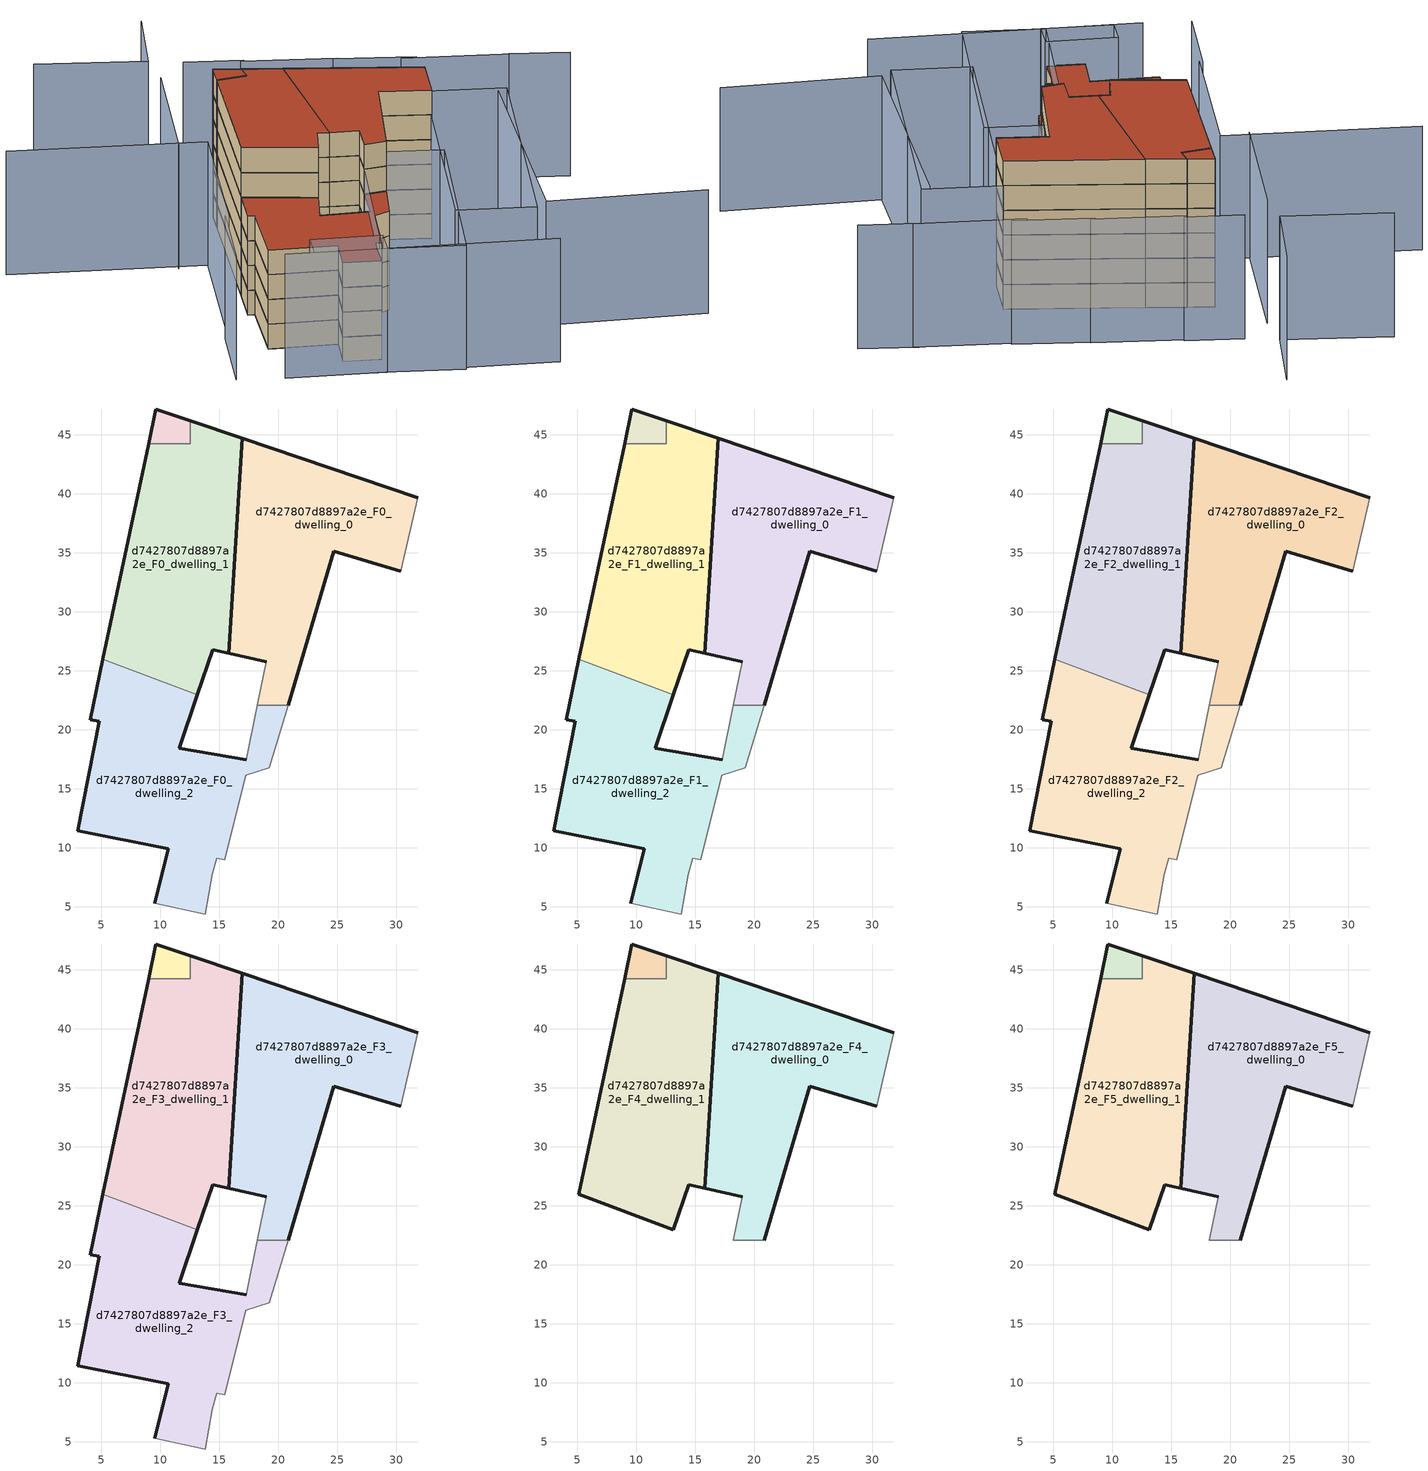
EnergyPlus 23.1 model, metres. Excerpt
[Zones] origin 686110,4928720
d7427807d8897a2e_F0_dwelling_0
 floor ground (EU_floor_Construction): 20.81,22.1 24.67,35.12 30.38,33.43 31.82,39.67 16.92,44.72 15.8,26.49 18.96,25.77 18.21,22.1 z0
 wall outside (EU_wall_Construction): 30.38,33.43 24.67,35.12 20.81,22.1 / 18.96,25.77 15.8,26.49 16.92,44.72 31.82,39.67 z0:3
 wall adiabatic (EU_wall_Construction): 18.21,22.1 18.96,25.77 / 31.82,39.67 30.38,33.43 z0:3
 wall to d7427807d8897a2e_F0_dwelling_2 (EU_wall_Construction): 20.81,22.1 18.21,22.1 z0:3
d7427807d8897a2e_F0_dwelling_1
 floor ground (EU_floor_Construction): 15.8,26.49 16.92,44.72 12.55,46.2 12.55,44.27 9,44.27 5.12,25.96 13.14,22.98 14.42,26.8 z0
 wall outside (EU_wall_Construction): 5.12,25.96 9,44.27 / 12.55,46.2 16.92,44.72 15.8,26.49 14.42,26.8 13.14,22.98 z0:3
 wall to d7427807d8897a2e_F0_dwelling_2 (EU_wall_Construction): 13.14,22.98 5.12,25.96 z0:3
 wall to d7427807d8897a2e_F0_circulation (EU_wall_Construction): 9,44.27 12.55,44.27 12.55,46.2 z0:3
d7427807d8897a2e_F0_dwelling_2
 floor ground (EU_floor_Construction): 13.79,4.39 14.39,7.75 14.79,9.13 15.45,8.98 17.24,16.14 19.24,16.78 20.81,22.1 18.21,22.1 17.26,17.48 11.61,18.42 13.14,22.98 5.12,25.96 4.04,20.87 4.81,20.72 2.98,11.44 10.68,9.94 9.52,5.32 z0
 wall outside (EU_wall_Construction): 13.14,22.98 11.61,18.42 17.26,17.48 / 9.52,5.32 10.68,9.94 2.98,11.44 4.81,20.72 4.04,20.87 5.12,25.96 z0:3
 wall adiabatic (EU_wall_Construction): 17.26,17.48 18.21,22.1 / 20.81,22.1 19.24,16.78 17.24,16.14 15.45,8.98 14.79,9.13 14.39,7.75 13.79,4.39 9.52,5.32 z0:3
d7427807d8897a2e_F0_circulation
 floor ground (EU_floor_Construction): 12.55,44.27 12.55,46.2 9.62,47.19 9,44.27 z0
 wall outside (EU_wall_Construction): 9,44.27 9.62,47.19 12.55,46.2 z0:3
d7427807d8897a2e_F1_dwelling_0
 floor to d7427807d8897a2e_F0_dwelling_0 (EU_floor_Construction): 20.81,22.1 24.67,35.12 30.38,33.43 31.82,39.67 16.92,44.72 15.79,26.49 18.96,25.77 18.21,22.1 z3
 wall outside (EU_wall_Construction): 30.38,33.43 24.67,35.12 20.81,22.1 / 18.96,25.77 15.8,26.49 16.92,44.72 31.82,39.67 z3:6
 wall adiabatic (EU_wall_Construction): 18.21,22.1 18.96,25.77 / 31.82,39.67 30.38,33.43 z3:6
 wall to d7427807d8897a2e_F1_dwelling_2 (EU_wall_Construction): 20.81,22.1 18.21,22.1 z3:6
d7427807d8897a2e_F1_dwelling_1
 floor to d7427807d8897a2e_F0_dwelling_1 (EU_floor_Construction): 15.79,26.49 16.92,44.72 12.55,46.2 12.55,44.27 9,44.27 5.12,25.96 13.14,22.98 14.42,26.8 z3
 wall outside (EU_wall_Construction): 5.12,25.96 9,44.27 / 12.55,46.2 16.92,44.72 15.8,26.49 14.42,26.8 13.14,22.98 z3:6
 wall to d7427807d8897a2e_F1_dwelling_2 (EU_wall_Construction): 13.14,22.98 5.12,25.96 z3:6
 wall to d7427807d8897a2e_F1_circulation (EU_wall_Construction): 9,44.27 12.55,44.27 12.55,46.2 z3:6
d7427807d8897a2e_F1_dwelling_2
 floor to d7427807d8897a2e_F0_dwelling_2 (EU_floor_Construction): 13.79,4.39 14.39,7.75 14.79,9.13 15.45,8.98 17.24,16.14 19.24,16.78 20.81,22.1 18.21,22.1 17.26,17.48 11.61,18.42 13.14,22.98 5.12,25.96 4.04,20.87 4.81,20.72 2.98,11.44 10.68,9.94 9.52,5.32 z3
 wall outside (EU_wall_Construction): 13.14,22.98 11.61,18.42 17.26,17.48 / 9.52,5.32 10.68,9.94 2.98,11.44 4.81,20.72 4.04,20.87 5.12,25.96 z3:6
 wall adiabatic (EU_wall_Construction): 17.26,17.48 18.21,22.1 / 20.81,22.1 19.24,16.78 17.24,16.14 15.45,8.98 14.79,9.13 14.39,7.75 13.79,4.39 9.52,5.32 z3:6
d7427807d8897a2e_F1_circulation
 floor to d7427807d8897a2e_F0_circulation (EU_floor_Construction): 12.55,44.27 12.55,46.2 9.62,47.19 9,44.27 z3
 wall outside (EU_wall_Construction): 9,44.27 9.62,47.19 12.55,46.2 z3:6
d7427807d8897a2e_F2_dwelling_0
 floor to d7427807d8897a2e_F1_dwelling_0 (EU_floor_Construction): 20.81,22.1 24.67,35.12 30.38,33.43 31.82,39.67 16.92,44.72 15.79,26.49 18.96,25.77 18.21,22.1 z6
 wall outside (EU_wall_Construction): 30.38,33.43 24.67,35.12 20.81,22.1 / 18.96,25.77 15.8,26.49 16.92,44.72 31.82,39.67 z6:9
 wall adiabatic (EU_wall_Construction): 18.21,22.1 18.96,25.77 / 31.82,39.67 30.38,33.43 z6:9
 wall to d7427807d8897a2e_F2_dwelling_2 (EU_wall_Construction): 20.81,22.1 18.21,22.1 z6:9
d7427807d8897a2e_F2_dwelling_1
 floor to d7427807d8897a2e_F1_dwelling_1 (EU_floor_Construction): 15.79,26.49 16.92,44.72 12.55,46.2 12.55,44.27 9,44.27 5.12,25.96 13.14,22.98 14.42,26.8 z6
 wall outside (EU_wall_Construction): 5.12,25.96 9,44.27 / 12.55,46.2 16.92,44.72 15.8,26.49 14.42,26.8 13.14,22.98 z6:9
 wall to d7427807d8897a2e_F2_dwelling_2 (EU_wall_Construction): 13.14,22.98 5.12,25.96 z6:9
 wall to d7427807d8897a2e_F2_circulation (EU_wall_Construction): 9,44.27 12.55,44.27 12.55,46.2 z6:9
d7427807d8897a2e_F2_dwelling_2
 floor to d7427807d8897a2e_F1_dwelling_2 (EU_floor_Construction): 13.79,4.39 14.39,7.75 14.79,9.13 15.45,8.98 17.24,16.14 19.24,16.78 20.81,22.1 18.21,22.1 17.26,17.48 11.61,18.42 13.14,22.98 5.12,25.96 4.04,20.87 4.81,20.72 2.98,11.44 10.68,9.94 9.52,5.32 z6
 wall outside (EU_wall_Construction): 13.14,22.98 11.61,18.42 17.26,17.48 / 9.52,5.32 10.68,9.94 2.98,11.44 4.81,20.72 4.04,20.87 5.12,25.96 z6:9
 wall adiabatic (EU_wall_Construction): 17.26,17.48 18.21,22.1 / 20.81,22.1 19.24,16.78 17.24,16.14 15.45,8.98 14.79,9.13 14.39,7.75 13.79,4.39 9.52,5.32 z6:9
d7427807d8897a2e_F2_circulation
 floor to d7427807d8897a2e_F1_circulation (EU_floor_Construction): 12.55,44.27 12.55,46.2 9.62,47.19 9,44.27 z6
 wall outside (EU_wall_Construction): 9,44.27 9.62,47.19 12.55,46.2 z6:9
d7427807d8897a2e_F3_dwelling_0
 floor to d7427807d8897a2e_F2_dwelling_0 (EU_floor_Construction): 20.81,22.1 24.67,35.12 30.38,33.43 31.82,39.67 16.92,44.72 15.79,26.49 18.96,25.77 18.21,22.1 z9
 wall outside (EU_wall_Construction): 30.38,33.43 24.67,35.12 20.81,22.1 / 18.96,25.77 15.8,26.49 16.92,44.72 31.82,39.67 z9:12
 wall adiabatic (EU_wall_Construction): 18.21,22.1 18.96,25.77 / 31.82,39.67 30.38,33.43 z9:12
 wall to d7427807d8897a2e_F3_dwelling_2 (EU_wall_Construction): 20.81,22.1 18.21,22.1 z9:12
d7427807d8897a2e_F3_dwelling_1
 floor to d7427807d8897a2e_F2_dwelling_1 (EU_floor_Construction): 15.79,26.49 16.92,44.72 12.55,46.2 12.55,44.27 9,44.27 5.12,25.96 13.14,22.98 14.42,26.8 z9
 wall outside (EU_wall_Construction): 5.12,25.96 9,44.27 / 12.55,46.2 16.92,44.72 15.8,26.49 14.42,26.8 13.14,22.98 z9:12
 wall to d7427807d8897a2e_F3_dwelling_2 (EU_wall_Construction): 13.14,22.98 5.12,25.96 z9:12
 wall to d7427807d8897a2e_F3_circulation (EU_wall_Construction): 9,44.27 12.55,44.27 12.55,46.2 z9:12
d7427807d8897a2e_F3_dwelling_2
 floor to d7427807d8897a2e_F2_dwelling_2 (EU_floor_Construction): 13.79,4.39 14.39,7.75 14.79,9.13 15.45,8.98 17.24,16.14 19.24,16.78 20.81,22.1 18.21,22.1 17.26,17.48 11.61,18.42 13.14,22.98 5.12,25.96 4.04,20.87 4.81,20.72 2.98,11.44 10.68,9.94 9.52,5.32 z9
 wall outside (EU_wall_Construction): 13.14,22.98 11.61,18.42 17.26,17.48 / 9.52,5.32 10.68,9.94 2.98,11.44 4.81,20.72 4.04,20.87 5.12,25.96 z9:12
 wall adiabatic (EU_wall_Construction): 17.26,17.48 18.21,22.1 / 20.81,22.1 19.24,16.78 17.24,16.14 15.45,8.98 14.79,9.13 14.39,7.75 13.79,4.39 9.52,5.32 z9:12
 roof outside (EU_roof_Construction): 20.81,22.1 19.24,16.78 17.24,16.14 15.45,8.98 14.79,9.13 14.39,7.75 13.79,4.39 9.52,5.32 10.68,9.94 2.98,11.44 4.81,20.72 4.04,20.87 5.12,25.96 13.14,22.98 11.61,18.42 17.26,17.48 18.21,22.1 z12
d7427807d8897a2e_F3_circulation
 floor to d7427807d8897a2e_F2_circulation (EU_floor_Construction): 12.55,44.27 12.55,46.2 9.62,47.19 9,44.27 z9
 wall outside (EU_wall_Construction): 9,44.27 9.62,47.19 12.55,46.2 z9:12
d7427807d8897a2e_F4_dwelling_0
 floor to d7427807d8897a2e_F3_dwelling_0 (EU_floor_Construction): 20.81,22.1 24.67,35.12 30.38,33.43 31.82,39.67 16.92,44.72 15.79,26.49 18.96,25.77 18.21,22.1 z12
 wall outside (EU_wall_Construction): 30.38,33.43 24.67,35.12 20.81,22.1 / 18.96,25.77 15.8,26.49 16.92,44.72 31.82,39.67 z12:15
 wall adiabatic (EU_wall_Construction): 20.81,22.1 18.21,22.1 18.96,25.77 / 31.82,39.67 30.38,33.43 z12:15
d7427807d8897a2e_F4_dwelling_1
 floor to d7427807d8897a2e_F3_dwelling_1 (EU_floor_Construction): 15.79,26.49 16.92,44.72 12.55,46.2 12.55,44.27 9,44.27 5.12,25.96 13.14,22.98 14.42,26.8 z12
 wall outside (EU_wall_Construction): 12.55,46.2 16.92,44.72 15.8,26.49 14.42,26.8 13.14,22.98 5.12,25.96 9,44.27 z12:15
 wall to d7427807d8897a2e_F4_circulation (EU_wall_Construction): 9,44.27 12.55,44.27 12.55,46.2 z12:15
d7427807d8897a2e_F4_circulation
 floor to d7427807d8897a2e_F3_circulation (EU_floor_Construction): 12.55,44.27 12.55,46.2 9.62,47.19 9,44.27 z12
 wall outside (EU_wall_Construction): 9,44.27 9.62,47.19 12.55,46.2 z12:15
d7427807d8897a2e_F5_dwelling_0
 floor to d7427807d8897a2e_F4_dwelling_0 (EU_floor_Construction): 20.81,22.1 24.67,35.12 30.38,33.43 31.82,39.67 16.92,44.72 15.79,26.49 18.96,25.77 18.21,22.1 z15
 wall outside (EU_wall_Construction): 30.38,33.43 24.67,35.12 20.81,22.1 / 18.96,25.77 15.8,26.49 16.92,44.72 31.82,39.67 z15:18
 wall adiabatic (EU_wall_Construction): 20.81,22.1 18.21,22.1 18.96,25.77 / 31.82,39.67 30.38,33.43 z15:18
 roof outside (EU_roof_Construction): 31.82,39.67 30.38,33.43 24.67,35.12 20.81,22.1 18.21,22.1 18.96,25.77 15.8,26.49 16.92,44.72 z18
d7427807d8897a2e_F5_dwelling_1
 floor to d7427807d8897a2e_F4_dwelling_1 (EU_floor_Construction): 15.79,26.49 16.92,44.72 12.55,46.2 12.55,44.27 9,44.27 5.12,25.96 13.14,22.98 14.42,26.8 z15
 wall outside (EU_wall_Construction): 12.55,46.2 16.92,44.72 15.8,26.49 14.42,26.8 13.14,22.98 5.12,25.96 9,44.27 z15:18
 wall to d7427807d8897a2e_F5_circulation (EU_wall_Construction): 9,44.27 12.55,44.27 12.55,46.2 z15:18
 roof outside (EU_roof_Construction): 16.92,44.72 15.8,26.49 14.42,26.8 13.14,22.98 5.12,25.96 9,44.27 12.55,44.27 12.55,46.2 z18
d7427807d8897a2e_F5_circulation
 floor to d7427807d8897a2e_F4_circulation (EU_floor_Construction): 12.55,44.27 12.55,46.2 9.62,47.19 9,44.27 z15
 wall outside (EU_wall_Construction): 9,44.27 9.62,47.19 12.55,46.2 z15:18
 roof outside (EU_roof_Construction): 12.55,46.2 12.55,44.27 9,44.27 9.62,47.19 z18
shading: 2.02,3.39 32.11,-2.94 / -0.59,15.62 -3.21,4.83 / 52.02,3.73 34.1,6.97 / 34.1,6.97 39.53,37.02 / -17.28,40.47 4.57,35.19 / 4.57,35.19 -0.22,15.37 / 5.69,53.28 1.25,35.44 / 9.02,68.47 5.98,58 / 5.98,58 -6.24,61.55 / 15.99,54.62 9.5,56.36 / 50.63,44.16 44.09,46.03 / 44.76,45.86 32.48,49.02 / 34.24,48.86 25.4,51.47 / 25.89,51.5 15.58,54.42 / 13.19,1.04 5.2,2.72 / 5.2,2.72 5.93,6.19 / 5.93,6.19 13.92,4.51 / 13.92,4.51 13.19,1.04 / 28.4,24.04 21.68,-1.22 / 21.68,-1.22 12.64,1.19 / 12.64,1.19 19.37,26.45 / 19.37,26.45 28.4,24.04 / 23.82,8.12 31.82,39.67 / 31.82,39.67 40.66,37.43 / 40.66,37.43 32.66,5.88 / 32.66,5.88 23.82,8.12 z0:15
[Building]
EU S2 Campaign: North Axis=0; Terrain=City; Solar Distribution=FullExterior
[Site:Location]
Bologna: Latitude=44.5; Longitude=11.25; Time Zone=1; Elevation=37
[SizingPeriod:WeatherFileDays]
AnnualSizingPeriod: Begin Month=1; Begin Day of Month=1; End Month=12; End Day of Month=31; Day of Week for Start Day=Monday; Use Weather File Daylight Saving Period=No; Use Weather File Rain and Snow Indicators=No
[MATERIAL]
EU_InternalMass_Material: Roughness=MediumRough; Thickness=0.1; Conductivity=1; Density=1800; Specific Heat=900; Thermal Absorptance=0.9; Solar Absorptance=0.7; Visible Absorptance=0.7
[MATERIAL:NOMASS] Roughness=MediumRough; Thermal Absorptance=0.9; Solar Absorptance=0.7; Visible Absorptance=0.7
Name | Thermal Resistance
EU_wall_NoMass | 0.905828
EU_roof_NoMass | 0.37593
EU_floor_NoMass | 0.67114
[CONSTRUCTION]
EU_wall_Construction: EU_wall_NoMass
EU_roof_Construction: EU_roof_NoMass
EU_floor_Construction: EU_floor_NoMass
EU_InternalMass_Construction: EU_InternalMass_Material
[ZONE] Type=1; Multiplier=1; Ceiling Height=autocalculate; Floor Area=autocalculate; Part of Total Floor Area=Yes
Name | Volume
d7427807d8897a2e_F0_dwelling_0; d7427807d8897a2e_F1_dwelling_0; d7427807d8897a2e_F2_dwelling_0; d7427807d8897a2e_F3_dwelling_0; d7427807d8897a2e_F4_dwelling_0; d7427807d8897a2e_F5_dwelling_0 | 563.546
d7427807d8897a2e_F0_dwelling_1 | 561.442
d7427807d8897a2e_F1_dwelling_1; d7427807d8897a2e_F2_dwelling_1; d7427807d8897a2e_F3_dwelling_1; d7427807d8897a2e_F4_dwelling_1; d7427807d8897a2e_F5_dwelling_1 | 561.444
d7427807d8897a2e_F0_dwelling_2 | 563.561
d7427807d8897a2e_F1_dwelling_2; d7427807d8897a2e_F2_dwelling_2; d7427807d8897a2e_F3_dwelling_2 | 563.562
d7427807d8897a2e_F0_circulation | 24.0564
d7427807d8897a2e_F1_circulation; d7427807d8897a2e_F2_circulation; d7427807d8897a2e_F3_circulation; d7427807d8897a2e_F4_circulation; d7427807d8897a2e_F5_circulation | 24.0557
[INTERNALMASS] Construction=EU_InternalMass_Construction
Name | Zone or ZoneList | Surface Area
d7427807d8897a2e_F0_dwelling_0_EU_InternalMass | d7427807d8897a2e_F0_dwelling_0 | 187.852
d7427807d8897a2e_F0_dwelling_1_EU_InternalMass | d7427807d8897a2e_F0_dwelling_1 | 187.146
d7427807d8897a2e_F0_dwelling_2_EU_InternalMass | d7427807d8897a2e_F0_dwelling_2 | 187.858
d7427807d8897a2e_F1_dwelling_0_EU_InternalMass | d7427807d8897a2e_F1_dwelling_0 | 187.852
d7427807d8897a2e_F1_dwelling_1_EU_InternalMass | d7427807d8897a2e_F1_dwelling_1 | 187.146
d7427807d8897a2e_F1_dwelling_2_EU_InternalMass | d7427807d8897a2e_F1_dwelling_2 | 187.858
d7427807d8897a2e_F2_dwelling_0_EU_InternalMass | d7427807d8897a2e_F2_dwelling_0 | 187.852
d7427807d8897a2e_F2_dwelling_1_EU_InternalMass | d7427807d8897a2e_F2_dwelling_1 | 187.146
d7427807d8897a2e_F2_dwelling_2_EU_InternalMass | d7427807d8897a2e_F2_dwelling_2 | 187.858
d7427807d8897a2e_F3_dwelling_0_EU_InternalMass | d7427807d8897a2e_F3_dwelling_0 | 187.852
d7427807d8897a2e_F3_dwelling_1_EU_InternalMass | d7427807d8897a2e_F3_dwelling_1 | 187.146
d7427807d8897a2e_F3_dwelling_2_EU_InternalMass | d7427807d8897a2e_F3_dwelling_2 | 187.858
d7427807d8897a2e_F4_dwelling_0_EU_InternalMass | d7427807d8897a2e_F4_dwelling_0 | 259.866
d7427807d8897a2e_F4_dwelling_1_EU_InternalMass | d7427807d8897a2e_F4_dwelling_1 | 259.866
d7427807d8897a2e_F5_dwelling_0_EU_InternalMass | d7427807d8897a2e_F5_dwelling_0 | 259.866
d7427807d8897a2e_F5_dwelling_1_EU_InternalMass | d7427807d8897a2e_F5_dwelling_1 | 259.866
[OTHEREQUIPMENT] Fuel Type=Electricity; Design Level Calculation Method=Watts/Area; Power per Zone Floor Area=1; Fraction Latent=0; Fraction Radiant=0; Fraction Lost=0; Carbon Dioxide Generation Rate=0; EndUse Subcategory=EU_Step8_InternalGains
Name | Zone or ZoneList or Space or SpaceList | Schedule
EU_Step8_InternalGain_d7427807d8897a2e_F0_dwelling_0_f000 | d7427807d8897a2e_F0_dwelling_0 | EU_Step8_GainSchedule_d7427807d8897a2e_F0_dwelling_0_f000
EU_Step8_InternalGain_d7427807d8897a2e_F0_dwelling_1_f000 | d7427807d8897a2e_F0_dwelling_1 | EU_Step8_GainSchedule_d7427807d8897a2e_F0_dwelling_1_f000
EU_Step8_InternalGain_d7427807d8897a2e_F0_dwelling_2_f000 | d7427807d8897a2e_F0_dwelling_2 | EU_Step8_GainSchedule_d7427807d8897a2e_F0_dwelling_2_f000
EU_Step8_InternalGain_d7427807d8897a2e_F1_dwelling_0_f000 | d7427807d8897a2e_F1_dwelling_0 | EU_Step8_GainSchedule_d7427807d8897a2e_F1_dwelling_0_f000
EU_Step8_InternalGain_d7427807d8897a2e_F1_dwelling_1_f000 | d7427807d8897a2e_F1_dwelling_1 | EU_Step8_GainSchedule_d7427807d8897a2e_F1_dwelling_1_f000
EU_Step8_InternalGain_d7427807d8897a2e_F1_dwelling_2_f000 | d7427807d8897a2e_F1_dwelling_2 | EU_Step8_GainSchedule_d7427807d8897a2e_F1_dwelling_2_f000
EU_Step8_InternalGain_d7427807d8897a2e_F2_dwelling_0_f000 | d7427807d8897a2e_F2_dwelling_0 | EU_Step8_GainSchedule_d7427807d8897a2e_F2_dwelling_0_f000
EU_Step8_InternalGain_d7427807d8897a2e_F2_dwelling_1_f000 | d7427807d8897a2e_F2_dwelling_1 | EU_Step8_GainSchedule_d7427807d8897a2e_F2_dwelling_1_f000
EU_Step8_InternalGain_d7427807d8897a2e_F2_dwelling_2_f000 | d7427807d8897a2e_F2_dwelling_2 | EU_Step8_GainSchedule_d7427807d8897a2e_F2_dwelling_2_f000
EU_Step8_InternalGain_d7427807d8897a2e_F3_dwelling_0_f000 | d7427807d8897a2e_F3_dwelling_0 | EU_Step8_GainSchedule_d7427807d8897a2e_F3_dwelling_0_f000
EU_Step8_InternalGain_d7427807d8897a2e_F3_dwelling_1_f000 | d7427807d8897a2e_F3_dwelling_1 | EU_Step8_GainSchedule_d7427807d8897a2e_F3_dwelling_1_f000
EU_Step8_InternalGain_d7427807d8897a2e_F3_dwelling_2_f000 | d7427807d8897a2e_F3_dwelling_2 | EU_Step8_GainSchedule_d7427807d8897a2e_F3_dwelling_2_f000
EU_Step8_InternalGain_d7427807d8897a2e_F4_dwelling_0_f000 | d7427807d8897a2e_F4_dwelling_0 | EU_Step8_GainSchedule_d7427807d8897a2e_F4_dwelling_0_f000
EU_Step8_InternalGain_d7427807d8897a2e_F4_dwelling_1_f000 | d7427807d8897a2e_F4_dwelling_1 | EU_Step8_GainSchedule_d7427807d8897a2e_F4_dwelling_1_f000
EU_Step8_InternalGain_d7427807d8897a2e_F5_dwelling_0_f000 | d7427807d8897a2e_F5_dwelling_0 | EU_Step8_GainSchedule_d7427807d8897a2e_F5_dwelling_0_f000
EU_Step8_InternalGain_d7427807d8897a2e_F5_dwelling_1_f000 | d7427807d8897a2e_F5_dwelling_1 | EU_Step8_GainSchedule_d7427807d8897a2e_F5_dwelling_1_f000
[ZONEINFILTRATION:DESIGNFLOWRATE] Schedule=EU_AlwaysOn; Design Flow Rate Calculation Method=Flow/Area; Flow Rate per Floor Area=0.0005; Constant Term Coefficient=1; Temperature Term Coefficient=0; Velocity Term Coefficient=0; Velocity Squared Term Coefficient=0
Name | Zone or ZoneList or Space or SpaceList
EU_Circulation_Infiltration_d7427807d8897a2e_F0_circulation | d7427807d8897a2e_F0_circulation
EU_Circulation_Infiltration_d7427807d8897a2e_F1_circulation | d7427807d8897a2e_F1_circulation
EU_Circulation_Infiltration_d7427807d8897a2e_F2_circulation | d7427807d8897a2e_F2_circulation
EU_Circulation_Infiltration_d7427807d8897a2e_F3_circulation | d7427807d8897a2e_F3_circulation
EU_Circulation_Infiltration_d7427807d8897a2e_F4_circulation | d7427807d8897a2e_F4_circulation
EU_Circulation_Infiltration_d7427807d8897a2e_F5_circulation | d7427807d8897a2e_F5_circulation
[ZONEVENTILATION:DESIGNFLOWRATE] Schedule=EU_AlwaysOn; Design Flow Rate Calculation Method=AirChanges/Hour; Air Changes per Hour=0.73129; Ventilation Type=Natural; Fan Pressure Rise=0; Fan Total Efficiency=1; Constant Term Coefficient=1; Temperature Term Coefficient=0; Velocity Term Coefficient=0; Velocity Squared Term Coefficient=0; Minimum Indoor Temperature=-100; Maximum Indoor Temperature=100; Delta Temperature=-100; Minimum Outdoor Temperature=-100; Maximum Outdoor Temperature=100; Maximum Wind Speed=40
Name | Zone or ZoneList or Space or SpaceList
EU_ConstantAir_d7427807d8897a2e_F0_dwelling_0 | d7427807d8897a2e_F0_dwelling_0
EU_ConstantAir_d7427807d8897a2e_F0_dwelling_1 | d7427807d8897a2e_F0_dwelling_1
EU_ConstantAir_d7427807d8897a2e_F0_dwelling_2 | d7427807d8897a2e_F0_dwelling_2
EU_ConstantAir_d7427807d8897a2e_F1_dwelling_0 | d7427807d8897a2e_F1_dwelling_0
EU_ConstantAir_d7427807d8897a2e_F1_dwelling_1 | d7427807d8897a2e_F1_dwelling_1
EU_ConstantAir_d7427807d8897a2e_F1_dwelling_2 | d7427807d8897a2e_F1_dwelling_2
EU_ConstantAir_d7427807d8897a2e_F2_dwelling_0 | d7427807d8897a2e_F2_dwelling_0
EU_ConstantAir_d7427807d8897a2e_F2_dwelling_1 | d7427807d8897a2e_F2_dwelling_1
EU_ConstantAir_d7427807d8897a2e_F2_dwelling_2 | d7427807d8897a2e_F2_dwelling_2
EU_ConstantAir_d7427807d8897a2e_F3_dwelling_0 | d7427807d8897a2e_F3_dwelling_0
EU_ConstantAir_d7427807d8897a2e_F3_dwelling_1 | d7427807d8897a2e_F3_dwelling_1
EU_ConstantAir_d7427807d8897a2e_F3_dwelling_2 | d7427807d8897a2e_F3_dwelling_2
EU_ConstantAir_d7427807d8897a2e_F4_dwelling_0 | d7427807d8897a2e_F4_dwelling_0
EU_ConstantAir_d7427807d8897a2e_F4_dwelling_1 | d7427807d8897a2e_F4_dwelling_1
EU_ConstantAir_d7427807d8897a2e_F5_dwelling_0 | d7427807d8897a2e_F5_dwelling_0
EU_ConstantAir_d7427807d8897a2e_F5_dwelling_1 | d7427807d8897a2e_F5_dwelling_1
[HVACTEMPLATE:THERMOSTAT] Constant Heating Setpoint=20; Constant Cooling Setpoint=50
EU_HeatOnly_d7427807d8897a2e_F0_dwelling_0; EU_HeatOnly_d7427807d8897a2e_F0_dwelling_1; EU_HeatOnly_d7427807d8897a2e_F0_dwelling_2; EU_HeatOnly_d7427807d8897a2e_F1_dwelling_0; EU_HeatOnly_d7427807d8897a2e_F1_dwelling_1; EU_HeatOnly_d7427807d8897a2e_F1_dwelling_2; EU_HeatOnly_d7427807d8897a2e_F2_dwelling_0; EU_HeatOnly_d7427807d8897a2e_F2_dwelling_1; EU_HeatOnly_d7427807d8897a2e_F2_dwelling_2; EU_HeatOnly_d7427807d8897a2e_F3_dwelling_0; EU_HeatOnly_d7427807d8897a2e_F3_dwelling_1; EU_HeatOnly_d7427807d8897a2e_F3_dwelling_2; EU_HeatOnly_d7427807d8897a2e_F4_dwelling_0; EU_HeatOnly_d7427807d8897a2e_F4_dwelling_1; EU_HeatOnly_d7427807d8897a2e_F5_dwelling_0; EU_HeatOnly_d7427807d8897a2e_F5_dwelling_1
[HVACTEMPLATE:ZONE:IDEALLOADSAIRSYSTEM] System Availability Schedule=EU_AlwaysOn; Maximum Heating Supply Air Temperature=50; Minimum Cooling Supply Air Temperature=13; Maximum Heating Supply Air Humidity Ratio=0.0156; Minimum Cooling Supply Air Humidity Ratio=0.0077; Heating Limit=NoLimit; Cooling Limit=NoLimit; Heating Availability Schedule=EU_AlwaysOn; Cooling Availability Schedule=EU_CoolingOff; Dehumidification Control Type=ConstantSensibleHeatRatio; Cooling Sensible Heat Ratio=0.7; Dehumidification Setpoint=60; Humidification Control Type=None; Humidification Setpoint=30; Outdoor Air Method=None; Outdoor Air Flow Rate per Person=0.00944; Outdoor Air Flow Rate per Zone Floor Area=0; Outdoor Air Flow Rate per Zone=0; Demand Controlled Ventilation Type=None; Outdoor Air Economizer Type=NoEconomizer; Heat Recovery Type=None; Sensible Heat Recovery Effectiveness=0.7; Latent Heat Recovery Effectiveness=0.65
Name | Template Thermostat
d7427807d8897a2e_F0_dwelling_0 | EU_HeatOnly_d7427807d8897a2e_F0_dwelling_0
d7427807d8897a2e_F0_dwelling_1 | EU_HeatOnly_d7427807d8897a2e_F0_dwelling_1
d7427807d8897a2e_F0_dwelling_2 | EU_HeatOnly_d7427807d8897a2e_F0_dwelling_2
d7427807d8897a2e_F1_dwelling_0 | EU_HeatOnly_d7427807d8897a2e_F1_dwelling_0
d7427807d8897a2e_F1_dwelling_1 | EU_HeatOnly_d7427807d8897a2e_F1_dwelling_1
d7427807d8897a2e_F1_dwelling_2 | EU_HeatOnly_d7427807d8897a2e_F1_dwelling_2
d7427807d8897a2e_F2_dwelling_0 | EU_HeatOnly_d7427807d8897a2e_F2_dwelling_0
d7427807d8897a2e_F2_dwelling_1 | EU_HeatOnly_d7427807d8897a2e_F2_dwelling_1
d7427807d8897a2e_F2_dwelling_2 | EU_HeatOnly_d7427807d8897a2e_F2_dwelling_2
d7427807d8897a2e_F3_dwelling_0 | EU_HeatOnly_d7427807d8897a2e_F3_dwelling_0
d7427807d8897a2e_F3_dwelling_1 | EU_HeatOnly_d7427807d8897a2e_F3_dwelling_1
d7427807d8897a2e_F3_dwelling_2 | EU_HeatOnly_d7427807d8897a2e_F3_dwelling_2
d7427807d8897a2e_F4_dwelling_0 | EU_HeatOnly_d7427807d8897a2e_F4_dwelling_0
d7427807d8897a2e_F4_dwelling_1 | EU_HeatOnly_d7427807d8897a2e_F4_dwelling_1
d7427807d8897a2e_F5_dwelling_0 | EU_HeatOnly_d7427807d8897a2e_F5_dwelling_0
d7427807d8897a2e_F5_dwelling_1 | EU_HeatOnly_d7427807d8897a2e_F5_dwelling_1
[SIZING:ZONE] Zone Cooling Design Supply Air Temperature Input Method=SupplyAirTemperature; Zone Cooling Design Supply Air Temperature=13; Zone Heating Design Supply Air Temperature Input Method=SupplyAirTemperature; Zone Heating Design Supply Air Temperature=50; Zone Cooling Design Supply Air Humidity Ratio=0.008; Zone Heating Design Supply Air Humidity Ratio=0.008; Cooling Design Air Flow Method=DesignDay; Cooling Design Air Flow Rate=0; Cooling Minimum Air Flow per Zone Floor Area=0.000762; Cooling Minimum Air Flow=0; Cooling Minimum Air Flow Fraction=0.2; Heating Design Air Flow Method=DesignDay; Heating Design Air Flow Rate=0; Heating Maximum Air Flow per Zone Floor Area=0.002032; Heating Maximum Air Flow=0.141576; Heating Maximum Air Flow Fraction=0.3; Account for Dedicated Outdoor Air System=No; Dedicated Outdoor Air System Control Strategy=NeutralSupplyAir; Dedicated Outdoor Air Low Setpoint Temperature for Design=autosize; Dedicated Outdoor Air High Setpoint Temperature for Design=autosize; Zone Load Sizing Method=Sensible Load Only No Latent Load; Zone Latent Cooling Design Supply Air Humidity Ratio Input Method=HumidityRatioDifference; Zone Cooling Design Supply Air Humidity Ratio Difference=0.005; Zone Latent Heating Design Supply Air Humidity Ratio Input Method=HumidityRatioDifference; Zone Humidification Design Supply Air Humidity Ratio Difference=0.005
d7427807d8897a2e_F0_dwelling_0; d7427807d8897a2e_F0_dwelling_1; d7427807d8897a2e_F0_dwelling_2; d7427807d8897a2e_F1_dwelling_0; d7427807d8897a2e_F1_dwelling_1; d7427807d8897a2e_F1_dwelling_2; d7427807d8897a2e_F2_dwelling_0; d7427807d8897a2e_F2_dwelling_1; d7427807d8897a2e_F2_dwelling_2; d7427807d8897a2e_F3_dwelling_0; d7427807d8897a2e_F3_dwelling_1; d7427807d8897a2e_F3_dwelling_2; d7427807d8897a2e_F4_dwelling_0; d7427807d8897a2e_F4_dwelling_1; d7427807d8897a2e_F5_dwelling_0; d7427807d8897a2e_F5_dwelling_1
[SCHEDULE:CONSTANT]
Name | Hourly Value
EU_AlwaysOn | 1
EU_CoolingOff | 0
[SCHEDULE:FILE] Column Number=1; Rows to Skip at Top=0; Number of Hours of Data=8760; Column Separator=Comma; Interpolate to Timestep=No; Minutes per Item=60; Adjust Schedule for Daylight Savings=Yes
Name | File
EU_Step8_GainSchedule_d7427807d8897a2e_F0_dwelling_0_f000 | ../../schedules/d7427807d8897a2e/d7427807d8897a2e_F0_dwelling_0_f000_gain.csv
EU_Step8_GainSchedule_d7427807d8897a2e_F0_dwelling_1_f000 | ../../schedules/d7427807d8897a2e/d7427807d8897a2e_F0_dwelling_1_f000_gain.csv
EU_Step8_GainSchedule_d7427807d8897a2e_F0_dwelling_2_f000 | ../../schedules/d7427807d8897a2e/d7427807d8897a2e_F0_dwelling_2_f000_gain.csv
EU_Step8_GainSchedule_d7427807d8897a2e_F1_dwelling_0_f000 | ../../schedules/d7427807d8897a2e/d7427807d8897a2e_F1_dwelling_0_f000_gain.csv
EU_Step8_GainSchedule_d7427807d8897a2e_F1_dwelling_1_f000 | ../../schedules/d7427807d8897a2e/d7427807d8897a2e_F1_dwelling_1_f000_gain.csv
EU_Step8_GainSchedule_d7427807d8897a2e_F1_dwelling_2_f000 | ../../schedules/d7427807d8897a2e/d7427807d8897a2e_F1_dwelling_2_f000_gain.csv
EU_Step8_GainSchedule_d7427807d8897a2e_F2_dwelling_0_f000 | ../../schedules/d7427807d8897a2e/d7427807d8897a2e_F2_dwelling_0_f000_gain.csv
EU_Step8_GainSchedule_d7427807d8897a2e_F2_dwelling_1_f000 | ../../schedules/d7427807d8897a2e/d7427807d8897a2e_F2_dwelling_1_f000_gain.csv
EU_Step8_GainSchedule_d7427807d8897a2e_F2_dwelling_2_f000 | ../../schedules/d7427807d8897a2e/d7427807d8897a2e_F2_dwelling_2_f000_gain.csv
EU_Step8_GainSchedule_d7427807d8897a2e_F3_dwelling_0_f000 | ../../schedules/d7427807d8897a2e/d7427807d8897a2e_F3_dwelling_0_f000_gain.csv
EU_Step8_GainSchedule_d7427807d8897a2e_F3_dwelling_1_f000 | ../../schedules/d7427807d8897a2e/d7427807d8897a2e_F3_dwelling_1_f000_gain.csv
EU_Step8_GainSchedule_d7427807d8897a2e_F3_dwelling_2_f000 | ../../schedules/d7427807d8897a2e/d7427807d8897a2e_F3_dwelling_2_f000_gain.csv
EU_Step8_GainSchedule_d7427807d8897a2e_F4_dwelling_0_f000 | ../../schedules/d7427807d8897a2e/d7427807d8897a2e_F4_dwelling_0_f000_gain.csv
EU_Step8_GainSchedule_d7427807d8897a2e_F4_dwelling_1_f000 | ../../schedules/d7427807d8897a2e/d7427807d8897a2e_F4_dwelling_1_f000_gain.csv
EU_Step8_GainSchedule_d7427807d8897a2e_F5_dwelling_0_f000 | ../../schedules/d7427807d8897a2e/d7427807d8897a2e_F5_dwelling_0_f000_gain.csv
EU_Step8_GainSchedule_d7427807d8897a2e_F5_dwelling_1_f000 | ../../schedules/d7427807d8897a2e/d7427807d8897a2e_F5_dwelling_1_f000_gain.csv
